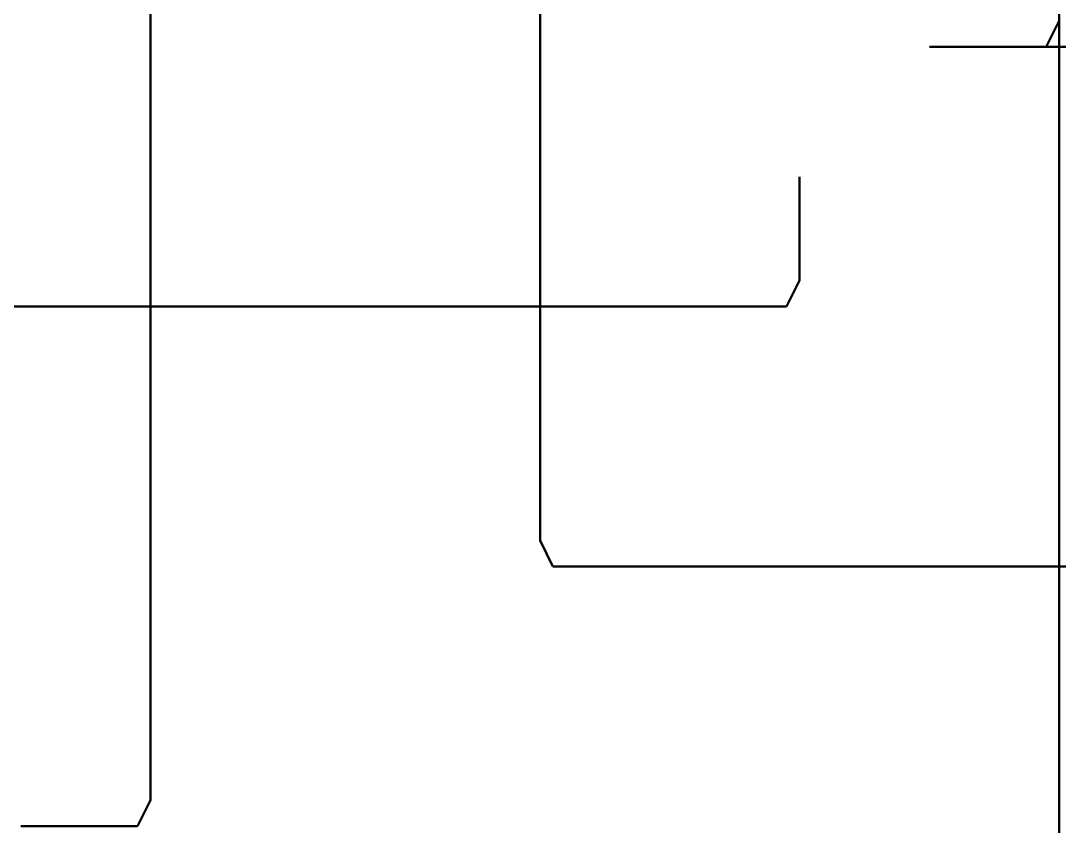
# Model space of a CAD drawing. Header units: millimetres. Extents: x -100 to 700, y 0 to 620.
import ezdxf

# ---------------------------------------------------------------- set-up
doc = ezdxf.new("R2010")
doc.units = ezdxf.units.MM

msp = doc.modelspace()

# ---------------------------------------------------------------- linework, layer by layer
at = {"lineweight": 50}
for p, q in [((690, 600), (700, 620)), ((490, 400), (500, 420)), ((310, 200), (300, 220)), ((-10, 0), (0, 20))]:
    msp.add_line(p, q, dxfattribs=at)
at = {"color": 1, "lineweight": 50}
for p, q in [((500, 420), (500, 500)), ((-100, 0), (-10, 0))]:
    msp.add_line(p, q, dxfattribs=at)
msp.add_xline((700, 600), (0, 1), dxfattribs=at)
for p, direction in [((0, 20), (0, 1)), ((300, 220), (0, 1)), ((600, 600), (1, 0)), ((490, 400), (-1, 0)), ((310, 200), (1, 0))]:
    msp.add_ray(p, direction, dxfattribs=at)

doc.saveas('drawing.dxf')
